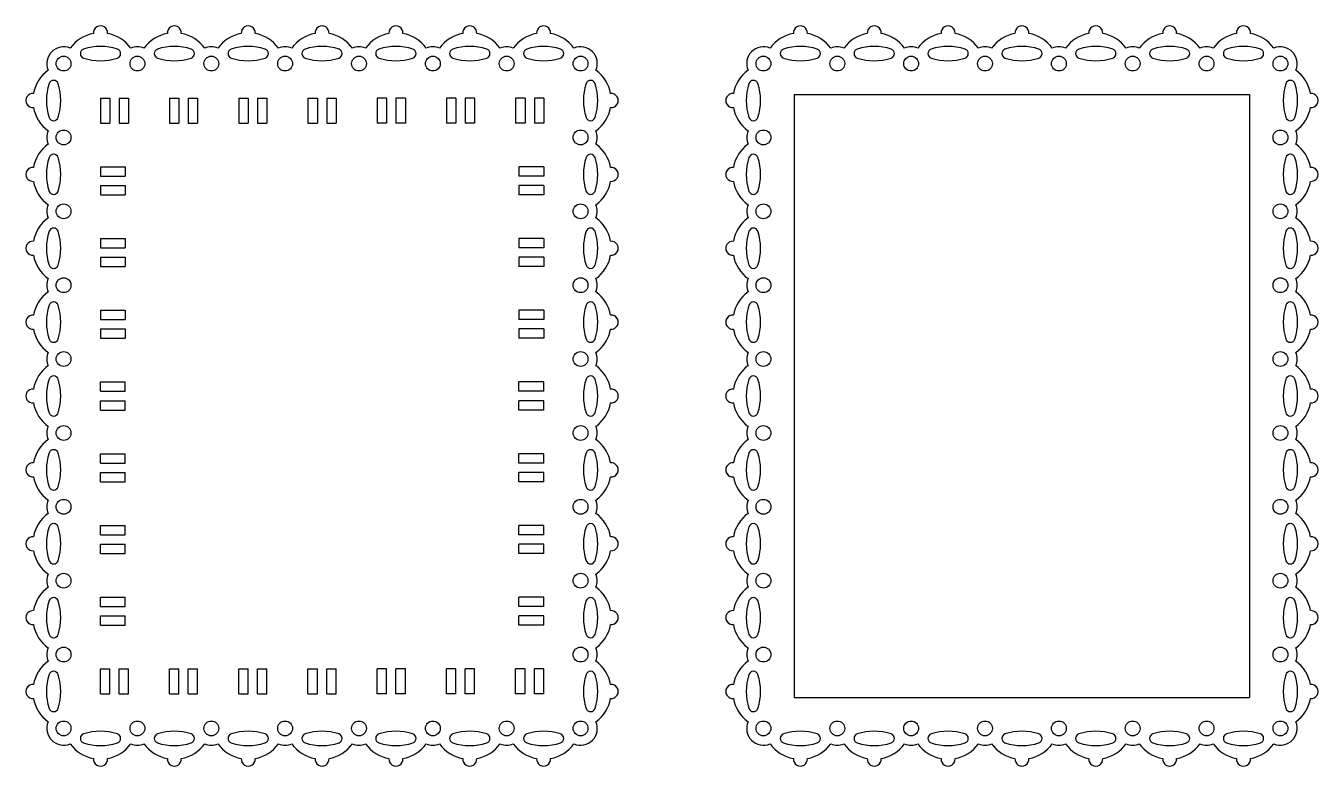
# Model space of a CAD drawing. Extents: x -1016 to -437, y -86 to 241.
# Drawn here: x -1015.9 to -739.9, y 80.5 to 238.6 of the extents above; entities that cross this region are included whole.
import ezdxf

# ---------------------------------------------------------------- set-up
doc = ezdxf.new("R2010")
doc.units = 0
doc.layers.get('0').update_dxf_attribs({"linetype": 'CONTINUOUS'})

msp = doc.modelspace()

# ---------------------------------------------------------------- linework, layer by layer
for p, q in [((-851.805342, 223.91661), (-754.541537, 223.91661)), ((-851.805342, 223.91661), (-851.805342, 95.101554)), ((-754.541537, 223.91661), (-754.541537, 95.101554)), ((-1000.024875, 223.085104), (-1000.024875, 217.785104)), ((-1000.024875, 223.085104), (-998.024875, 223.085104)), ((-998.024875, 223.085104), (-998.024875, 217.785104)), ((-996.024875, 223.085104), (-994.024875, 223.085104)), ((-996.024875, 223.085104), (-996.024875, 217.785104)), ((-994.024875, 223.085104), (-994.024875, 217.785104)), ((-985.24655, 223.085104), (-983.24655, 223.085104)), ((-985.24655, 223.085104), (-985.24655, 217.785104)), ((-983.24655, 223.085104), (-983.24655, 217.785104)), ((-981.24655, 223.085104), (-979.24655, 223.085104)), ((-981.24655, 223.085104), (-981.24655, 217.785104)), ((-979.24655, 223.085104), (-979.24655, 217.785104)), ((-970.462384, 223.085104), (-970.462384, 217.785104)), ((-970.462384, 223.085104), (-968.462384, 223.085104)), ((-968.462384, 223.085104), (-968.462384, 217.785104)), ((-966.462384, 223.085104), (-966.462384, 217.785104)), ((-966.462384, 223.085104), (-964.462384, 223.085104)), ((-964.462384, 223.085104), (-964.462384, 217.785104)), ((-955.678218, 223.085104), (-953.678218, 223.085104)), ((-955.678218, 223.085104), (-955.678218, 217.785104)), ((-953.678218, 223.085104), (-953.678218, 217.785104)), ((-951.678218, 223.085104), (-949.678218, 223.085104)), ((-951.678218, 223.085104), (-951.678218, 217.785104)), ((-949.678218, 223.085104), (-949.678218, 217.785104)), ((-938.882387, 223.085104), (-940.882387, 223.085104)), ((-940.882387, 223.085104), (-940.882387, 217.785104)), ((-938.882387, 223.085104), (-938.882387, 217.785104)), ((-934.882387, 223.085104), (-936.882387, 223.085104)), ((-936.882387, 223.085104), (-936.882387, 217.785104)), ((-934.882387, 223.085104), (-934.882387, 217.785104)), ((-926.098221, 223.085104), (-926.098221, 217.785104)), ((-924.098221, 223.085104), (-926.098221, 223.085104)), ((-924.098221, 223.085104), (-924.098221, 217.785104)), ((-922.098221, 223.085104), (-922.098221, 217.785104)), ((-920.098221, 223.085104), (-922.098221, 223.085104)), ((-920.098221, 223.085104), (-920.098221, 217.785104)), ((-909.319896, 223.085104), (-911.319896, 223.085104)), ((-911.319896, 223.085104), (-911.319896, 217.785104)), ((-909.319896, 223.085104), (-909.319896, 217.785104)), ((-905.319896, 223.085104), (-907.319896, 223.085104)), ((-907.319896, 223.085104), (-907.319896, 217.785104)), ((-905.319896, 223.085104), (-905.319896, 217.785104)), ((-1000.024875, 217.785104), (-998.024875, 217.785104)), ((-996.024875, 217.785104), (-994.024875, 217.785104)), ((-985.24655, 217.785104), (-983.24655, 217.785104)), ((-981.24655, 217.785104), (-979.24655, 217.785104)), ((-970.462384, 217.785104), (-968.462384, 217.785104)), ((-966.462384, 217.785104), (-964.462384, 217.785104)), ((-955.678218, 217.785104), (-953.678218, 217.785104)), ((-951.678218, 217.785104), (-949.678218, 217.785104)), ((-938.882387, 217.785104), (-940.882387, 217.785104)), ((-934.882387, 217.785104), (-936.882387, 217.785104)), ((-924.098221, 217.785104), (-926.098221, 217.785104)), ((-920.098221, 217.785104), (-922.098221, 217.785104)), ((-909.319896, 217.785104), (-911.319896, 217.785104)), ((-905.319896, 217.785104), (-907.319896, 217.785104)), ((-1000.024875, 208.457404), (-994.724875, 208.457404)), ((-1000.024875, 208.457404), (-1000.024875, 206.457404)), ((-994.724875, 208.457404), (-994.724875, 206.457404)), ((-905.319896, 208.457404), (-910.619896, 208.457404)), ((-910.619896, 208.457404), (-910.619896, 206.457404)), ((-905.319896, 208.457404), (-905.319896, 206.457404)), ((-1000.024875, 206.457404), (-994.724875, 206.457404)), ((-1000.024875, 204.457404), (-994.724875, 204.457404)), ((-1000.024875, 204.457404), (-1000.024875, 202.457404)), ((-994.724875, 204.457404), (-994.724875, 202.457404)), ((-905.319896, 206.457404), (-910.619896, 206.457404)), ((-905.319896, 204.457404), (-910.619896, 204.457404)), ((-910.619896, 204.457404), (-910.619896, 202.457404)), ((-905.319896, 204.457404), (-905.319896, 202.457404)), ((-1000.024875, 202.457404), (-994.724875, 202.457404)), ((-905.319896, 202.457404), (-910.619896, 202.457404)), ((-1000.024875, 193.149078), (-994.724875, 193.149078)), ((-1000.024875, 193.149078), (-1000.024875, 191.149078)), ((-1000.024875, 191.149078), (-994.724875, 191.149078)), ((-994.724875, 193.149078), (-994.724875, 191.149078)), ((-905.319896, 193.149078), (-910.619896, 193.149078)), ((-910.619896, 193.149078), (-910.619896, 191.149078)), ((-905.319896, 191.149078), (-910.619896, 191.149078)), ((-905.319896, 193.149078), (-905.319896, 191.149078)), ((-1000.024875, 189.149078), (-994.724875, 189.149078)), ((-1000.024875, 189.149078), (-1000.024875, 187.149078)), ((-994.724875, 189.149078), (-994.724875, 187.149078)), ((-905.319896, 189.149078), (-910.619896, 189.149078)), ((-910.619896, 189.149078), (-910.619896, 187.149078)), ((-905.319896, 189.149078), (-905.319896, 187.149078)), ((-1000.024875, 187.149078), (-994.724875, 187.149078)), ((-905.319896, 187.149078), (-910.619896, 187.149078)), ((-1000.024875, 177.840753), (-1000.024875, 175.840753)), ((-1000.024875, 177.840753), (-994.724875, 177.840753)), ((-994.724875, 177.840753), (-994.724875, 175.840753)), ((-905.319896, 177.840753), (-910.619896, 177.840753)), ((-910.619896, 177.840753), (-910.619896, 175.840753)), ((-905.319896, 177.840753), (-905.319896, 175.840753)), ((-1000.024875, 175.840753), (-994.724875, 175.840753)), ((-905.319896, 175.840753), (-910.619896, 175.840753)), ((-1000.024875, 173.840753), (-1000.024875, 171.840753)), ((-1000.024875, 173.840753), (-994.724875, 173.840753)), ((-1000.024875, 171.840753), (-994.724875, 171.840753)), ((-994.724875, 173.840753), (-994.724875, 171.840753)), ((-905.319896, 173.840753), (-910.619896, 173.840753)), ((-910.619896, 173.840753), (-910.619896, 171.840753)), ((-905.319896, 171.840753), (-910.619896, 171.840753)), ((-905.319896, 173.840753), (-905.319896, 171.840753)), ((-1000.024875, 162.509082), (-994.724875, 162.509082)), ((-1000.024875, 160.509082), (-1000.024875, 162.509082)), ((-1000.024875, 160.509082), (-994.724875, 160.509082)), ((-994.724875, 160.509082), (-994.724875, 162.509082)), ((-905.319896, 162.509082), (-910.619896, 162.509082)), ((-910.619896, 160.509082), (-910.619896, 162.509082)), ((-905.319896, 160.509082), (-910.619896, 160.509082)), ((-905.319896, 160.509082), (-905.319896, 162.509082)), ((-1000.024875, 158.509082), (-994.724875, 158.509082)), ((-1000.024875, 156.509082), (-1000.024875, 158.509082)), ((-994.724875, 156.509082), (-994.724875, 158.509082)), ((-905.319896, 158.509082), (-910.619896, 158.509082)), ((-910.619896, 156.509082), (-910.619896, 158.509082)), ((-905.319896, 156.509082), (-905.319896, 158.509082)), ((-1000.024875, 156.509082), (-994.724875, 156.509082)), ((-905.319896, 156.509082), (-910.619896, 156.509082)), ((-1000.024875, 145.183252), (-1000.024875, 147.183252)), ((-1000.024875, 147.183252), (-994.724875, 147.183252)), ((-994.724875, 145.183252), (-994.724875, 147.183252)), ((-910.619896, 145.183252), (-910.619896, 147.183252)), ((-905.319896, 147.183252), (-910.619896, 147.183252)), ((-905.319896, 145.183252), (-905.319896, 147.183252)), ((-1000.024875, 145.183252), (-994.724875, 145.183252)), ((-905.319896, 145.183252), (-910.619896, 145.183252)), ((-1000.024875, 143.183252), (-994.724875, 143.183252)), ((-1000.024875, 141.183252), (-1000.024875, 143.183252)), ((-1000.024875, 141.183252), (-994.724875, 141.183252)), ((-994.724875, 141.183252), (-994.724875, 143.183252)), ((-905.319896, 143.183252), (-910.619896, 143.183252)), ((-910.619896, 141.183252), (-910.619896, 143.183252)), ((-905.319896, 141.183252), (-910.619896, 141.183252)), ((-905.319896, 141.183252), (-905.319896, 143.183252)), ((-1000.024875, 131.869086), (-994.724875, 131.869086)), ((-1000.024875, 129.869086), (-1000.024875, 131.869086)), ((-1000.024875, 129.869086), (-994.724875, 129.869086)), ((-994.724875, 129.869086), (-994.724875, 131.869086)), ((-905.319896, 131.869086), (-910.619896, 131.869086)), ((-910.619896, 129.869086), (-910.619896, 131.869086)), ((-905.319896, 129.869086), (-910.619896, 129.869086)), ((-905.319896, 129.869086), (-905.319896, 131.869086)), ((-1000.024875, 127.869086), (-994.724875, 127.869086)), ((-1000.024875, 125.869086), (-1000.024875, 127.869086)), ((-994.724875, 125.869086), (-994.724875, 127.869086)), ((-905.319896, 127.869086), (-910.619896, 127.869086)), ((-910.619896, 125.869086), (-910.619896, 127.869086)), ((-905.319896, 125.869086), (-905.319896, 127.869086)), ((-1000.024875, 125.869086), (-994.724875, 125.869086)), ((-905.319896, 125.869086), (-910.619896, 125.869086)), ((-1000.024875, 116.56076), (-994.724875, 116.56076)), ((-1000.024875, 114.56076), (-1000.024875, 116.56076)), ((-994.724875, 114.56076), (-994.724875, 116.56076)), ((-905.319896, 116.56076), (-910.619896, 116.56076)), ((-910.619896, 114.56076), (-910.619896, 116.56076)), ((-905.319896, 114.56076), (-905.319896, 116.56076)), ((-1000.024875, 114.56076), (-994.724875, 114.56076)), ((-905.319896, 114.56076), (-910.619896, 114.56076)), ((-1000.024875, 112.56076), (-994.724875, 112.56076)), ((-1000.024875, 110.56076), (-1000.024875, 112.56076)), ((-1000.024875, 110.56076), (-994.724875, 110.56076)), ((-994.724875, 110.56076), (-994.724875, 112.56076)), ((-905.319896, 112.56076), (-910.619896, 112.56076)), ((-910.619896, 110.56076), (-910.619896, 112.56076)), ((-905.319896, 110.56076), (-910.619896, 110.56076)), ((-905.319896, 110.56076), (-905.319896, 112.56076)), ((-1000.024875, 101.233057), (-998.024875, 101.233057)), ((-1000.024875, 95.933057), (-1000.024875, 101.233057)), ((-998.024875, 95.933057), (-998.024875, 101.233057)), ((-996.024875, 101.233057), (-994.024875, 101.233057)), ((-996.024875, 95.933057), (-996.024875, 101.233057)), ((-994.024875, 95.933057), (-994.024875, 101.233057)), ((-985.24655, 95.933057), (-985.24655, 101.233057)), ((-985.24655, 101.233057), (-983.24655, 101.233057)), ((-983.24655, 95.933057), (-983.24655, 101.233057)), ((-981.24655, 95.933057), (-981.24655, 101.233057)), ((-981.24655, 101.233057), (-979.24655, 101.233057)), ((-979.24655, 95.933057), (-979.24655, 101.233057)), ((-970.462384, 101.233057), (-968.462384, 101.233057)), ((-970.462384, 95.933057), (-970.462384, 101.233057)), ((-968.462384, 95.933057), (-968.462384, 101.233057)), ((-966.462384, 101.233057), (-964.462384, 101.233057)), ((-966.462384, 95.933057), (-966.462384, 101.233057)), ((-964.462384, 95.933057), (-964.462384, 101.233057)), ((-955.678218, 95.933057), (-955.678218, 101.233057)), ((-955.678218, 101.233057), (-953.678218, 101.233057)), ((-953.678218, 95.933057), (-953.678218, 101.233057)), ((-951.678218, 95.933057), (-951.678218, 101.233057)), ((-951.678218, 101.233057), (-949.678218, 101.233057)), ((-949.678218, 95.933057), (-949.678218, 101.233057)), ((-940.882387, 95.933057), (-940.882387, 101.233057)), ((-938.882387, 101.233057), (-940.882387, 101.233057)), ((-938.882387, 95.933057), (-938.882387, 101.233057)), ((-936.882387, 95.933057), (-936.882387, 101.233057)), ((-934.882387, 101.233057), (-936.882387, 101.233057)), ((-934.882387, 95.933057), (-934.882387, 101.233057)), ((-924.098221, 101.233057), (-926.098221, 101.233057)), ((-926.098221, 95.933057), (-926.098221, 101.233057)), ((-924.098221, 95.933057), (-924.098221, 101.233057)), ((-920.098221, 101.233057), (-922.098221, 101.233057)), ((-922.098221, 95.933057), (-922.098221, 101.233057)), ((-920.098221, 95.933057), (-920.098221, 101.233057)), ((-911.319896, 95.933057), (-911.319896, 101.233057)), ((-909.319896, 101.233057), (-911.319896, 101.233057)), ((-909.319896, 95.933057), (-909.319896, 101.233057)), ((-907.319896, 95.933057), (-907.319896, 101.233057)), ((-905.319896, 101.233057), (-907.319896, 101.233057)), ((-905.319896, 95.933057), (-905.319896, 101.233057)), ((-1000.024875, 95.933057), (-998.024875, 95.933057)), ((-996.024875, 95.933057), (-994.024875, 95.933057)), ((-985.24655, 95.933057), (-983.24655, 95.933057)), ((-981.24655, 95.933057), (-979.24655, 95.933057)), ((-970.462384, 95.933057), (-968.462384, 95.933057)), ((-966.462384, 95.933057), (-964.462384, 95.933057)), ((-955.678218, 95.933057), (-953.678218, 95.933057)), ((-951.678218, 95.933057), (-949.678218, 95.933057)), ((-938.882387, 95.933057), (-940.882387, 95.933057)), ((-934.882387, 95.933057), (-936.882387, 95.933057)), ((-924.098221, 95.933057), (-926.098221, 95.933057)), ((-920.098221, 95.933057), (-922.098221, 95.933057)), ((-909.319896, 95.933057), (-911.319896, 95.933057)), ((-905.319896, 95.933057), (-907.319896, 95.933057)), ((-851.805342, 95.101554), (-754.541537, 95.101554))]:
    msp.add_line(p, q)
for centre in [(-1007.887074, 230.499396), (-992.111448, 230.499396), (-976.335823, 230.499396), (-960.560198, 230.499396), (-944.784573, 230.499396), (-929.008948, 230.499396), (-913.233322, 230.499396), (-897.457697, 230.499396), (-858.388128, 230.499396), (-842.612503, 230.499396), (-826.836877, 230.499396), (-811.061252, 230.499396), (-795.285627, 230.499396), (-779.510002, 230.499396), (-763.734376, 230.499396), (-747.958751, 230.499396), (-1007.887074, 214.72377), (-897.457697, 214.72377), (-858.388128, 214.72377), (-747.958751, 214.72377), (-1007.887074, 198.948145), (-897.457697, 198.948145), (-858.388128, 198.948145), (-747.958751, 198.948145), (-1007.887074, 183.17252), (-897.457697, 183.17252), (-858.388128, 183.17252), (-747.958751, 183.17252), (-1007.887074, 167.396895), (-897.457697, 167.396895), (-858.388128, 167.396895), (-747.958751, 167.396895), (-1007.887074, 151.621269), (-897.457697, 151.621269), (-858.388128, 151.621269), (-747.958751, 151.621269), (-1007.887074, 135.845644), (-897.457697, 135.845644), (-858.388128, 135.845644), (-747.958751, 135.845644), (-1007.887074, 120.070019), (-897.457697, 120.070019), (-858.388128, 120.070019), (-747.958751, 120.070019), (-1007.887074, 104.294394), (-897.457697, 104.294394), (-858.388128, 104.294394), (-747.958751, 104.294394), (-1007.887074, 88.518769), (-992.111448, 88.518769), (-976.335823, 88.518769), (-960.560198, 88.518769), (-944.784573, 88.518769), (-929.008948, 88.518769), (-913.233322, 88.518769), (-897.457697, 88.518769), (-858.388128, 88.518769), (-842.612503, 88.518769), (-826.836877, 88.518769), (-811.061252, 88.518769), (-795.285627, 88.518769), (-779.510002, 88.518769), (-763.734376, 88.518769), (-747.958751, 88.518769)]:
    msp.add_circle(centre, 1.582786)
for centre, radius, start, end in [((-999.999261, 237.064106), 1.493279, 354.694801, 185.305199), ((-984.223636, 237.064106), 1.493279, 354.694801, 185.305199), ((-968.448011, 237.064106), 1.493279, 354.694801, 185.305199), ((-952.672385, 237.064106), 1.493279, 354.694801, 185.305199), ((-936.89676, 237.064106), 1.493279, 354.694801, 185.305199), ((-921.121135, 237.064106), 1.493279, 354.694801, 185.305199), ((-905.34551, 237.064106), 1.493279, 354.694801, 185.305199), ((-850.500315, 237.064106), 1.493279, 354.694801, 185.305199), ((-834.72469, 237.064106), 1.493279, 354.694801, 185.305199), ((-818.949065, 237.064106), 1.493279, 354.694801, 185.305199), ((-803.17344, 237.064106), 1.493279, 354.694801, 185.305199), ((-787.397814, 237.064106), 1.493279, 354.694801, 185.305199), ((-771.622189, 237.064106), 1.493279, 354.694801, 185.305199), ((-755.846564, 237.064106), 1.493279, 354.694801, 185.305199), ((-999.999261, 228.98892), 8.075186, 100.610398, 143.455798), ((-999.999261, 228.98892), 8.075186, 36.544202, 79.389602), ((-984.223636, 228.98892), 8.075186, 100.610398, 143.455798), ((-984.223636, 228.98892), 8.075186, 36.544202, 79.389602), ((-968.448011, 228.98892), 8.075186, 100.610398, 143.455798), ((-968.448011, 228.98892), 8.075186, 36.544202, 79.389602), ((-952.672385, 228.98892), 8.075186, 100.610398, 143.455798), ((-952.672385, 228.98892), 8.075186, 36.544202, 79.389602), ((-936.89676, 228.98892), 8.075186, 100.610398, 143.455798), ((-936.89676, 228.98892), 8.075186, 36.544202, 79.389602), ((-921.121135, 228.98892), 8.075186, 100.610398, 143.455798), ((-921.121135, 228.98892), 8.075186, 36.544202, 79.389602), ((-905.34551, 228.98892), 8.075186, 100.610398, 143.455798), ((-905.34551, 228.98892), 8.075186, 36.544202, 79.389602), ((-850.500315, 228.98892), 8.075186, 100.610398, 143.455798), ((-850.500315, 228.98892), 8.075186, 36.544202, 79.389602), ((-834.72469, 228.98892), 8.075186, 100.610398, 143.455798), ((-834.72469, 228.98892), 8.075186, 36.544202, 79.389602), ((-818.949065, 228.98892), 8.075186, 100.610398, 143.455798), ((-818.949065, 228.98892), 8.075186, 36.544202, 79.389602), ((-803.17344, 228.98892), 8.075186, 100.610398, 143.455798), ((-803.17344, 228.98892), 8.075186, 36.544202, 79.389602), ((-787.397814, 228.98892), 8.075186, 100.610398, 143.455798), ((-787.397814, 228.98892), 8.075186, 36.544202, 79.389602), ((-771.622189, 228.98892), 8.075186, 100.610398, 143.455798), ((-771.622189, 228.98892), 8.075186, 36.544202, 79.389602), ((-755.846564, 228.98892), 8.075186, 100.610398, 143.455798), ((-755.846564, 228.98892), 8.075186, 36.544202, 79.389602), ((-1007.887074, 230.499396), 3.582786, 66.994427, 203.005573), ((-1003.299261, 232.63716), 1.005027, 108.543633, 251.456367), ((-999.999261, 222.721379), 11.455513, 71.580477, 108.419523), ((-996.699261, 232.63716), 1.005027, 288.543633, 71.456367), ((-992.111448, 230.499396), 3.582786, 66.994427, 113.005573), ((-987.523636, 232.63716), 1.005027, 108.543633, 251.456367), ((-984.223636, 222.721379), 11.455513, 71.580477, 108.419523), ((-980.923636, 232.63716), 1.005027, 288.543633, 71.456367), ((-976.335823, 230.499396), 3.582786, 66.994427, 113.005573), ((-971.748011, 232.63716), 1.005027, 108.543633, 251.456367), ((-968.448011, 222.721379), 11.455513, 71.580477, 108.419523), ((-965.148011, 232.63716), 1.005027, 288.543633, 71.456367), ((-960.560198, 230.499396), 3.582786, 66.994427, 113.005573), ((-955.972385, 232.63716), 1.005027, 108.543633, 251.456367), ((-952.672385, 222.721379), 11.455513, 71.580477, 108.419523), ((-949.372385, 232.63716), 1.005027, 288.543633, 71.456367), ((-944.784573, 230.499396), 3.582786, 66.994427, 113.005573), ((-940.19676, 232.63716), 1.005027, 108.543633, 251.456367), ((-936.89676, 222.721379), 11.455513, 71.580477, 108.419523), ((-933.59676, 232.63716), 1.005027, 288.543633, 71.456367), ((-929.008948, 230.499396), 3.582786, 66.994427, 113.005573), ((-924.421135, 232.63716), 1.005027, 108.543633, 251.456367), ((-921.121135, 222.721379), 11.455513, 71.580477, 108.419523), ((-917.821135, 232.63716), 1.005027, 288.543633, 71.456367), ((-913.233322, 230.499396), 3.582786, 66.994427, 113.005573), ((-908.64551, 232.63716), 1.005027, 108.543633, 251.456367), ((-905.34551, 222.721379), 11.455513, 71.580477, 108.419523), ((-902.04551, 232.63716), 1.005027, 288.543633, 71.456367), ((-897.457697, 230.499396), 3.582786, 336.994427, 113.005573), ((-858.388128, 230.499396), 3.582786, 66.994427, 203.005573), ((-853.800315, 232.63716), 1.005027, 108.543633, 251.456367), ((-850.500315, 222.721379), 11.455513, 71.580477, 108.419523), ((-847.200315, 232.63716), 1.005027, 288.543633, 71.456367), ((-842.612503, 230.499396), 3.582786, 66.994427, 113.005573), ((-838.02469, 232.63716), 1.005027, 108.543633, 251.456367), ((-834.72469, 222.721379), 11.455513, 71.580477, 108.419523), ((-831.42469, 232.63716), 1.005027, 288.543633, 71.456367), ((-826.836877, 230.499396), 3.582786, 66.994427, 113.005573), ((-822.249065, 232.63716), 1.005027, 108.543633, 251.456367), ((-818.949065, 222.721379), 11.455513, 71.580477, 108.419523), ((-815.649065, 232.63716), 1.005027, 288.543633, 71.456367), ((-811.061252, 230.499396), 3.582786, 66.994427, 113.005573), ((-806.47344, 232.63716), 1.005027, 108.543633, 251.456367), ((-803.17344, 222.721379), 11.455513, 71.580477, 108.419523), ((-799.87344, 232.63716), 1.005027, 288.543633, 71.456367), ((-795.285627, 230.499396), 3.582786, 66.994427, 113.005573), ((-790.697814, 232.63716), 1.005027, 108.543633, 251.456367), ((-787.397814, 222.721379), 11.455513, 71.580477, 108.419523), ((-784.097814, 232.63716), 1.005027, 288.543633, 71.456367), ((-779.510002, 230.499396), 3.582786, 66.994427, 113.005573), ((-774.922189, 232.63716), 1.005027, 108.543633, 251.456367), ((-771.622189, 222.721379), 11.455513, 71.580477, 108.419523), ((-768.322189, 232.63716), 1.005027, 288.543633, 71.456367), ((-763.734376, 230.499396), 3.582786, 66.994427, 113.005573), ((-759.146564, 232.63716), 1.005027, 108.543633, 251.456367), ((-755.846564, 222.721379), 11.455513, 71.580477, 108.419523), ((-752.546564, 232.63716), 1.005027, 288.543633, 71.456367), ((-747.958751, 230.499396), 3.582786, 336.994427, 113.005573), ((-999.999261, 242.552942), 11.455513, 251.580477, 288.419523), ((-984.223636, 242.552942), 11.455513, 251.580477, 288.419523), ((-968.448011, 242.552942), 11.455513, 251.580477, 288.419523), ((-952.672385, 242.552942), 11.455513, 251.580477, 288.419523), ((-936.89676, 242.552942), 11.455513, 251.580477, 288.419523), ((-921.121135, 242.552942), 11.455513, 251.580477, 288.419523), ((-905.34551, 242.552942), 11.455513, 251.580477, 288.419523), ((-850.500315, 242.552942), 11.455513, 251.580477, 288.419523), ((-834.72469, 242.552942), 11.455513, 251.580477, 288.419523), ((-818.949065, 242.552942), 11.455513, 251.580477, 288.419523), ((-803.17344, 242.552942), 11.455513, 251.580477, 288.419523), ((-787.397814, 242.552942), 11.455513, 251.580477, 288.419523), ((-771.622189, 242.552942), 11.455513, 251.580477, 288.419523), ((-755.846564, 242.552942), 11.455513, 251.580477, 288.419523), ((-1006.376598, 222.611583), 8.075186, 126.544202, 169.389602), ((-1010.024839, 225.911583), 1.005027, 18.543633, 161.456367), ((-895.319932, 225.911583), 1.005027, 18.543633, 161.456367), ((-898.968172, 222.611583), 8.075186, 10.610398, 53.455798), ((-856.877653, 222.611583), 8.075186, 126.544202, 169.389602), ((-860.525893, 225.911583), 1.005027, 18.543633, 161.456367), ((-745.820986, 225.911583), 1.005027, 18.543633, 161.456367), ((-749.469227, 222.611583), 8.075186, 10.610398, 53.455798), ((-1014.451784, 222.611583), 1.493279, 84.694801, 275.305199), ((-1000.109057, 222.611583), 11.455513, 161.580477, 198.419523), ((-1019.94062, 222.611583), 11.455513, 341.580477, 18.419523), ((-885.404151, 222.611583), 11.455513, 161.580477, 198.419523), ((-905.235714, 222.611583), 11.455513, 341.580477, 18.419523), ((-890.892987, 222.611583), 1.493279, 264.694801, 95.305199), ((-864.952838, 222.611583), 1.493279, 84.694801, 275.305199), ((-850.610111, 222.611583), 11.455513, 161.580477, 198.419523), ((-870.441674, 222.611583), 11.455513, 341.580477, 18.419523), ((-735.905205, 222.611583), 11.455513, 161.580477, 198.419523), ((-755.736768, 222.611583), 11.455513, 341.580477, 18.419523), ((-741.394041, 222.611583), 1.493279, 264.694801, 95.305199), ((-1006.376598, 222.611583), 8.075186, 190.610398, 233.455798), ((-898.968172, 222.611583), 8.075186, 306.544202, 349.389602), ((-856.877653, 222.611583), 8.075186, 190.610398, 233.455798), ((-749.469227, 222.611583), 8.075186, 306.544202, 349.389602), ((-1010.024839, 219.311583), 1.005027, 198.543633, 341.456367), ((-895.319932, 219.311583), 1.005027, 198.543633, 341.456367), ((-860.525893, 219.311583), 1.005027, 198.543633, 341.456367), ((-745.820986, 219.311583), 1.005027, 198.543633, 341.456367), ((-1007.887074, 214.72377), 3.582786, 156.994427, 203.005573), ((-897.457697, 214.72377), 3.582786, 336.994427, 23.005573), ((-858.388128, 214.72377), 3.582786, 156.994427, 203.005573), ((-747.958751, 214.72377), 3.582786, 336.994427, 23.005573), ((-1006.376598, 206.835958), 8.075186, 126.544202, 169.389602), ((-898.968172, 206.835958), 8.075186, 10.610398, 53.455798), ((-856.877653, 206.835958), 8.075186, 126.544202, 169.389602), ((-749.469227, 206.835958), 8.075186, 10.610398, 53.455798), ((-1000.109057, 206.835958), 11.455513, 161.580477, 198.419523), ((-1010.024839, 210.135958), 1.005027, 18.543633, 161.456367), ((-1019.94062, 206.835958), 11.455513, 341.580477, 18.419523), ((-885.404151, 206.835958), 11.455513, 161.580477, 198.419523), ((-895.319932, 210.135958), 1.005027, 18.543633, 161.456367), ((-905.235714, 206.835958), 11.455513, 341.580477, 18.419523), ((-850.610111, 206.835958), 11.455513, 161.580477, 198.419523), ((-860.525893, 210.135958), 1.005027, 18.543633, 161.456367), ((-870.441674, 206.835958), 11.455513, 341.580477, 18.419523), ((-735.905205, 206.835958), 11.455513, 161.580477, 198.419523), ((-745.820986, 210.135958), 1.005027, 18.543633, 161.456367), ((-755.736768, 206.835958), 11.455513, 341.580477, 18.419523), ((-1014.451784, 206.835958), 1.493279, 84.694801, 275.305199), ((-890.892987, 206.835958), 1.493279, 264.694801, 95.305199), ((-864.952838, 206.835958), 1.493279, 84.694801, 275.305199), ((-741.394041, 206.835958), 1.493279, 264.694801, 95.305199), ((-1006.376598, 206.835958), 8.075186, 190.610398, 233.455798), ((-898.968172, 206.835958), 8.075186, 306.544202, 349.389602), ((-856.877653, 206.835958), 8.075186, 190.610398, 233.455798), ((-749.469227, 206.835958), 8.075186, 306.544202, 349.389602), ((-1010.024839, 203.535958), 1.005027, 198.543633, 341.456367), ((-895.319932, 203.535958), 1.005027, 198.543633, 341.456367), ((-860.525893, 203.535958), 1.005027, 198.543633, 341.456367), ((-745.820986, 203.535958), 1.005027, 198.543633, 341.456367), ((-1007.887074, 198.948145), 3.582786, 156.994427, 203.005573), ((-897.457697, 198.948145), 3.582786, 336.994427, 23.005573), ((-858.388128, 198.948145), 3.582786, 156.994427, 203.005573), ((-747.958751, 198.948145), 3.582786, 336.994427, 23.005573), ((-1006.376598, 191.060333), 8.075186, 126.544202, 169.389602), ((-898.968172, 191.060333), 8.075186, 10.610398, 53.455798), ((-856.877653, 191.060333), 8.075186, 126.544202, 169.389602), ((-749.469227, 191.060333), 8.075186, 10.610398, 53.455798), ((-1000.109057, 191.060333), 11.455513, 161.580477, 198.419523), ((-1010.024839, 194.360333), 1.005027, 18.543633, 161.456367), ((-1019.94062, 191.060333), 11.455513, 341.580477, 18.419523), ((-885.404151, 191.060333), 11.455513, 161.580477, 198.419523), ((-895.319932, 194.360333), 1.005027, 18.543633, 161.456367), ((-905.235714, 191.060333), 11.455513, 341.580477, 18.419523), ((-850.610111, 191.060333), 11.455513, 161.580477, 198.419523), ((-860.525893, 194.360333), 1.005027, 18.543633, 161.456367), ((-870.441674, 191.060333), 11.455513, 341.580477, 18.419523), ((-735.905205, 191.060333), 11.455513, 161.580477, 198.419523), ((-745.820986, 194.360333), 1.005027, 18.543633, 161.456367), ((-755.736768, 191.060333), 11.455513, 341.580477, 18.419523), ((-1014.451784, 191.060333), 1.493279, 84.694801, 275.305199), ((-890.892987, 191.060333), 1.493279, 264.694801, 95.305199), ((-864.952838, 191.060333), 1.493279, 84.694801, 275.305199), ((-741.394041, 191.060333), 1.493279, 264.694801, 95.305199), ((-1006.376598, 191.060333), 8.075186, 190.610398, 233.455798), ((-898.968172, 191.060333), 8.075186, 306.544202, 349.389602), ((-856.877653, 191.060333), 8.075186, 190.610398, 233.455798), ((-749.469227, 191.060333), 8.075186, 306.544202, 349.389602), ((-1010.024839, 187.760333), 1.005027, 198.543633, 341.456367), ((-895.319932, 187.760333), 1.005027, 198.543633, 341.456367), ((-860.525893, 187.760333), 1.005027, 198.543633, 341.456367), ((-745.820986, 187.760333), 1.005027, 198.543633, 341.456367), ((-1007.887074, 183.17252), 3.582786, 156.994427, 203.005573), ((-897.457697, 183.17252), 3.582786, 336.994427, 23.005573), ((-858.388128, 183.17252), 3.582786, 156.994427, 203.005573), ((-747.958751, 183.17252), 3.582786, 336.994427, 23.005573), ((-1006.376598, 175.284707), 8.075186, 126.544202, 169.389602), ((-1010.024839, 178.584707), 1.005027, 18.543633, 161.456367), ((-895.319932, 178.584707), 1.005027, 18.543633, 161.456367), ((-898.968172, 175.284707), 8.075186, 10.610398, 53.455798), ((-856.877653, 175.284707), 8.075186, 126.544202, 169.389602), ((-860.525893, 178.584707), 1.005027, 18.543633, 161.456367), ((-745.820986, 178.584707), 1.005027, 18.543633, 161.456367), ((-749.469227, 175.284707), 8.075186, 10.610398, 53.455798), ((-1014.451784, 175.284707), 1.493279, 84.694801, 275.305199), ((-1000.109057, 175.284707), 11.455513, 161.580477, 198.419523), ((-1019.94062, 175.284707), 11.455513, 341.580477, 18.419523), ((-885.404151, 175.284707), 11.455513, 161.580477, 198.419523), ((-905.235714, 175.284707), 11.455513, 341.580477, 18.419523), ((-890.892987, 175.284707), 1.493279, 264.694801, 95.305199), ((-864.952838, 175.284707), 1.493279, 84.694801, 275.305199), ((-850.610111, 175.284707), 11.455513, 161.580477, 198.419523), ((-870.441674, 175.284707), 11.455513, 341.580477, 18.419523), ((-735.905205, 175.284707), 11.455513, 161.580477, 198.419523), ((-755.736768, 175.284707), 11.455513, 341.580477, 18.419523), ((-741.394041, 175.284707), 1.493279, 264.694801, 95.305199), ((-1006.376598, 175.284707), 8.075186, 190.610398, 233.455798), ((-1010.024839, 171.984707), 1.005027, 198.543633, 341.456367), ((-895.319932, 171.984707), 1.005027, 198.543633, 341.456367), ((-898.968172, 175.284707), 8.075186, 306.544202, 349.389602), ((-856.877653, 175.284707), 8.075186, 190.610398, 233.455798), ((-860.525893, 171.984707), 1.005027, 198.543633, 341.456367), ((-745.820986, 171.984707), 1.005027, 198.543633, 341.456367), ((-749.469227, 175.284707), 8.075186, 306.544202, 349.389602), ((-1007.887074, 167.396895), 3.582786, 156.994427, 203.005573), ((-897.457697, 167.396895), 3.582786, 336.994427, 23.005573), ((-858.388128, 167.396895), 3.582786, 156.994427, 203.005573), ((-747.958751, 167.396895), 3.582786, 336.994427, 23.005573), ((-1006.376598, 159.509082), 8.075186, 126.544202, 169.389602), ((-898.968172, 159.509082), 8.075186, 10.610398, 53.455798), ((-856.877653, 159.509082), 8.075186, 126.544202, 169.389602), ((-749.469227, 159.509082), 8.075186, 10.610398, 53.455798), ((-1000.109057, 159.509082), 11.455513, 161.580477, 198.419523), ((-1010.024839, 162.809082), 1.005027, 18.543633, 161.456367), ((-1019.94062, 159.509082), 11.455513, 341.580477, 18.419523), ((-885.404151, 159.509082), 11.455513, 161.580477, 198.419523), ((-895.319932, 162.809082), 1.005027, 18.543633, 161.456367), ((-905.235714, 159.509082), 11.455513, 341.580477, 18.419523), ((-850.610111, 159.509082), 11.455513, 161.580477, 198.419523), ((-860.525893, 162.809082), 1.005027, 18.543633, 161.456367), ((-870.441674, 159.509082), 11.455513, 341.580477, 18.419523), ((-735.905205, 159.509082), 11.455513, 161.580477, 198.419523), ((-745.820986, 162.809082), 1.005027, 18.543633, 161.456367), ((-755.736768, 159.509082), 11.455513, 341.580477, 18.419523), ((-1014.451784, 159.509082), 1.493279, 84.694801, 275.305199), ((-890.892987, 159.509082), 1.493279, 264.694801, 95.305199), ((-864.952838, 159.509082), 1.493279, 84.694801, 275.305199), ((-741.394041, 159.509082), 1.493279, 264.694801, 95.305199), ((-1006.376598, 159.509082), 8.075186, 190.610398, 233.455798), ((-898.968172, 159.509082), 8.075186, 306.544202, 349.389602), ((-856.877653, 159.509082), 8.075186, 190.610398, 233.455798), ((-749.469227, 159.509082), 8.075186, 306.544202, 349.389602), ((-1010.024839, 156.209082), 1.005027, 198.543633, 341.456367), ((-895.319932, 156.209082), 1.005027, 198.543633, 341.456367), ((-860.525893, 156.209082), 1.005027, 198.543633, 341.456367), ((-745.820986, 156.209082), 1.005027, 198.543633, 341.456367), ((-1007.887074, 151.621269), 3.582786, 156.994427, 203.005573), ((-897.457697, 151.621269), 3.582786, 336.994427, 23.005573), ((-858.388128, 151.621269), 3.582786, 156.994427, 203.005573), ((-747.958751, 151.621269), 3.582786, 336.994427, 23.005573), ((-1006.376598, 143.733457), 8.075186, 126.544202, 169.389602), ((-898.968172, 143.733457), 8.075186, 10.610398, 53.455798), ((-856.877653, 143.733457), 8.075186, 126.544202, 169.389602), ((-749.469227, 143.733457), 8.075186, 10.610398, 53.455798), ((-1000.109057, 143.733457), 11.455513, 161.580477, 198.419523), ((-1010.024839, 147.033457), 1.005027, 18.543633, 161.456367), ((-1019.94062, 143.733457), 11.455513, 341.580477, 18.419523), ((-885.404151, 143.733457), 11.455513, 161.580477, 198.419523), ((-895.319932, 147.033457), 1.005027, 18.543633, 161.456367), ((-905.235714, 143.733457), 11.455513, 341.580477, 18.419523), ((-850.610111, 143.733457), 11.455513, 161.580477, 198.419523), ((-860.525893, 147.033457), 1.005027, 18.543633, 161.456367), ((-870.441674, 143.733457), 11.455513, 341.580477, 18.419523), ((-735.905205, 143.733457), 11.455513, 161.580477, 198.419523), ((-745.820986, 147.033457), 1.005027, 18.543633, 161.456367), ((-755.736768, 143.733457), 11.455513, 341.580477, 18.419523), ((-1014.451784, 143.733457), 1.493279, 84.694801, 275.305199), ((-890.892987, 143.733457), 1.493279, 264.694801, 95.305199), ((-864.952838, 143.733457), 1.493279, 84.694801, 275.305199), ((-741.394041, 143.733457), 1.493279, 264.694801, 95.305199), ((-1006.376598, 143.733457), 8.075186, 190.610398, 233.455798), ((-898.968172, 143.733457), 8.075186, 306.544202, 349.389602), ((-856.877653, 143.733457), 8.075186, 190.610398, 233.455798), ((-749.469227, 143.733457), 8.075186, 306.544202, 349.389602), ((-1010.024839, 140.433457), 1.005027, 198.543633, 341.456367), ((-895.319932, 140.433457), 1.005027, 198.543633, 341.456367), ((-860.525893, 140.433457), 1.005027, 198.543633, 341.456367), ((-745.820986, 140.433457), 1.005027, 198.543633, 341.456367), ((-1007.887074, 135.845644), 3.582786, 156.994427, 203.005573), ((-897.457697, 135.845644), 3.582786, 336.994427, 23.005573), ((-858.388128, 135.845644), 3.582786, 156.994427, 203.005573), ((-747.958751, 135.845644), 3.582786, 336.994427, 23.005573), ((-1006.376598, 127.957832), 8.075186, 126.544202, 169.389602), ((-898.968172, 127.957832), 8.075186, 10.610398, 53.455798), ((-856.877653, 127.957832), 8.075186, 126.544202, 169.389602), ((-749.469227, 127.957832), 8.075186, 10.610398, 53.455798), ((-1000.109057, 127.957832), 11.455513, 161.580477, 198.419523), ((-1010.024839, 131.257832), 1.005027, 18.543633, 161.456367), ((-1019.94062, 127.957832), 11.455513, 341.580477, 18.419523), ((-885.404151, 127.957832), 11.455513, 161.580477, 198.419523), ((-895.319932, 131.257832), 1.005027, 18.543633, 161.456367), ((-905.235714, 127.957832), 11.455513, 341.580477, 18.419523), ((-850.610111, 127.957832), 11.455513, 161.580477, 198.419523), ((-860.525893, 131.257832), 1.005027, 18.543633, 161.456367), ((-870.441674, 127.957832), 11.455513, 341.580477, 18.419523), ((-735.905205, 127.957832), 11.455513, 161.580477, 198.419523), ((-745.820986, 131.257832), 1.005027, 18.543633, 161.456367), ((-755.736768, 127.957832), 11.455513, 341.580477, 18.419523), ((-1014.451784, 127.957832), 1.493279, 84.694801, 275.305199), ((-890.892987, 127.957832), 1.493279, 264.694801, 95.305199), ((-864.952838, 127.957832), 1.493279, 84.694801, 275.305199), ((-741.394041, 127.957832), 1.493279, 264.694801, 95.305199), ((-1006.376598, 127.957832), 8.075186, 190.610398, 233.455798), ((-1010.024839, 124.657832), 1.005027, 198.543633, 341.456367), ((-895.319932, 124.657832), 1.005027, 198.543633, 341.456367), ((-898.968172, 127.957832), 8.075186, 306.544202, 349.389602), ((-856.877653, 127.957832), 8.075186, 190.610398, 233.455798), ((-860.525893, 124.657832), 1.005027, 198.543633, 341.456367), ((-745.820986, 124.657832), 1.005027, 198.543633, 341.456367), ((-749.469227, 127.957832), 8.075186, 306.544202, 349.389602), ((-1007.887074, 120.070019), 3.582786, 156.994427, 203.005573), ((-897.457697, 120.070019), 3.582786, 336.994427, 23.005573), ((-858.388128, 120.070019), 3.582786, 156.994427, 203.005573), ((-747.958751, 120.070019), 3.582786, 336.994427, 23.005573), ((-1006.376598, 112.182206), 8.075186, 126.544202, 169.389602), ((-1010.024839, 115.482206), 1.005027, 18.543633, 161.456367), ((-895.319932, 115.482206), 1.005027, 18.543633, 161.456367), ((-898.968172, 112.182206), 8.075186, 10.610398, 53.455798), ((-856.877653, 112.182206), 8.075186, 126.544202, 169.389602), ((-860.525893, 115.482206), 1.005027, 18.543633, 161.456367), ((-745.820986, 115.482206), 1.005027, 18.543633, 161.456367), ((-749.469227, 112.182206), 8.075186, 10.610398, 53.455798), ((-1014.451784, 112.182206), 1.493279, 84.694801, 275.305199), ((-1000.109057, 112.182206), 11.455513, 161.580477, 198.419523), ((-1019.94062, 112.182206), 11.455513, 341.580477, 18.419523), ((-885.404151, 112.182206), 11.455513, 161.580477, 198.419523), ((-905.235714, 112.182206), 11.455513, 341.580477, 18.419523), ((-890.892987, 112.182206), 1.493279, 264.694801, 95.305199), ((-864.952838, 112.182206), 1.493279, 84.694801, 275.305199), ((-850.610111, 112.182206), 11.455513, 161.580477, 198.419523), ((-870.441674, 112.182206), 11.455513, 341.580477, 18.419523), ((-735.905205, 112.182206), 11.455513, 161.580477, 198.419523), ((-755.736768, 112.182206), 11.455513, 341.580477, 18.419523), ((-741.394041, 112.182206), 1.493279, 264.694801, 95.305199), ((-1006.376598, 112.182206), 8.075186, 190.610398, 233.455798), ((-898.968172, 112.182206), 8.075186, 306.544202, 349.389602), ((-856.877653, 112.182206), 8.075186, 190.610398, 233.455798), ((-749.469227, 112.182206), 8.075186, 306.544202, 349.389602), ((-1010.024839, 108.882206), 1.005027, 198.543633, 341.456367), ((-895.319932, 108.882206), 1.005027, 198.543633, 341.456367), ((-860.525893, 108.882206), 1.005027, 198.543633, 341.456367), ((-745.820986, 108.882206), 1.005027, 198.543633, 341.456367), ((-1007.887074, 104.294394), 3.582786, 156.994427, 203.005573), ((-897.457697, 104.294394), 3.582786, 336.994427, 23.005573), ((-858.388128, 104.294394), 3.582786, 156.994427, 203.005573), ((-747.958751, 104.294394), 3.582786, 336.994427, 23.005573), ((-1006.376598, 96.406581), 8.075186, 126.544202, 169.389602), ((-898.968172, 96.406581), 8.075186, 10.610398, 53.455798), ((-856.877653, 96.406581), 8.075186, 126.544202, 169.389602), ((-749.469227, 96.406581), 8.075186, 10.610398, 53.455798), ((-1000.109057, 96.406581), 11.455513, 161.580477, 198.419523), ((-1010.024839, 99.706581), 1.005027, 18.543633, 161.456367), ((-1019.94062, 96.406581), 11.455513, 341.580477, 18.419523), ((-885.404151, 96.406581), 11.455513, 161.580477, 198.419523), ((-895.319932, 99.706581), 1.005027, 18.543633, 161.456367), ((-905.235714, 96.406581), 11.455513, 341.580477, 18.419523), ((-850.610111, 96.406581), 11.455513, 161.580477, 198.419523), ((-860.525893, 99.706581), 1.005027, 18.543633, 161.456367), ((-870.441674, 96.406581), 11.455513, 341.580477, 18.419523), ((-735.905205, 96.406581), 11.455513, 161.580477, 198.419523), ((-745.820986, 99.706581), 1.005027, 18.543633, 161.456367), ((-755.736768, 96.406581), 11.455513, 341.580477, 18.419523), ((-1014.451784, 96.406581), 1.493279, 84.694801, 275.305199), ((-890.892987, 96.406581), 1.493279, 264.694801, 95.305199), ((-864.952838, 96.406581), 1.493279, 84.694801, 275.305199), ((-741.394041, 96.406581), 1.493279, 264.694801, 95.305199), ((-1006.376598, 96.406581), 8.075186, 190.610398, 233.455798), ((-898.968172, 96.406581), 8.075186, 306.544202, 349.389602), ((-856.877653, 96.406581), 8.075186, 190.610398, 233.455798), ((-749.469227, 96.406581), 8.075186, 306.544202, 349.389602), ((-1010.024839, 93.106581), 1.005027, 198.543633, 341.456367), ((-895.319932, 93.106581), 1.005027, 198.543633, 341.456367), ((-860.525893, 93.106581), 1.005027, 198.543633, 341.456367), ((-745.820986, 93.106581), 1.005027, 198.543633, 341.456367), ((-1007.887074, 88.518769), 3.582786, 156.994427, 293.005573), ((-897.457697, 88.518769), 3.582786, 246.994427, 23.005573), ((-858.388128, 88.518769), 3.582786, 156.994427, 293.005573), ((-747.958751, 88.518769), 3.582786, 246.994427, 23.005573), ((-1003.299261, 86.381004), 1.005027, 108.543633, 251.456367), ((-999.999261, 76.465222), 11.455513, 71.580477, 108.419523), ((-996.699261, 86.381004), 1.005027, 288.543633, 71.456367), ((-987.523636, 86.381004), 1.005027, 108.543633, 251.456367), ((-984.223636, 76.465222), 11.455513, 71.580477, 108.419523), ((-980.923636, 86.381004), 1.005027, 288.543633, 71.456367), ((-971.748011, 86.381004), 1.005027, 108.543633, 251.456367), ((-968.448011, 76.465222), 11.455513, 71.580477, 108.419523), ((-965.148011, 86.381004), 1.005027, 288.543633, 71.456367), ((-955.972385, 86.381004), 1.005027, 108.543633, 251.456367), ((-952.672385, 76.465222), 11.455513, 71.580477, 108.419523), ((-949.372385, 86.381004), 1.005027, 288.543633, 71.456367), ((-940.19676, 86.381004), 1.005027, 108.543633, 251.456367), ((-936.89676, 76.465222), 11.455513, 71.580477, 108.419523), ((-933.59676, 86.381004), 1.005027, 288.543633, 71.456367), ((-924.421135, 86.381004), 1.005027, 108.543633, 251.456367), ((-921.121135, 76.465222), 11.455513, 71.580477, 108.419523), ((-917.821135, 86.381004), 1.005027, 288.543633, 71.456367), ((-908.64551, 86.381004), 1.005027, 108.543633, 251.456367), ((-905.34551, 76.465222), 11.455513, 71.580477, 108.419523), ((-902.04551, 86.381004), 1.005027, 288.543633, 71.456367), ((-853.800315, 86.381004), 1.005027, 108.543633, 251.456367), ((-850.500315, 76.465222), 11.455513, 71.580477, 108.419523), ((-847.200315, 86.381004), 1.005027, 288.543633, 71.456367), ((-838.02469, 86.381004), 1.005027, 108.543633, 251.456367), ((-834.72469, 76.465222), 11.455513, 71.580477, 108.419523), ((-831.42469, 86.381004), 1.005027, 288.543633, 71.456367), ((-822.249065, 86.381004), 1.005027, 108.543633, 251.456367), ((-818.949065, 76.465222), 11.455513, 71.580477, 108.419523), ((-815.649065, 86.381004), 1.005027, 288.543633, 71.456367), ((-806.47344, 86.381004), 1.005027, 108.543633, 251.456367), ((-803.17344, 76.465222), 11.455513, 71.580477, 108.419523), ((-799.87344, 86.381004), 1.005027, 288.543633, 71.456367), ((-790.697814, 86.381004), 1.005027, 108.543633, 251.456367), ((-787.397814, 76.465222), 11.455513, 71.580477, 108.419523), ((-784.097814, 86.381004), 1.005027, 288.543633, 71.456367), ((-774.922189, 86.381004), 1.005027, 108.543633, 251.456367), ((-771.622189, 76.465222), 11.455513, 71.580477, 108.419523), ((-768.322189, 86.381004), 1.005027, 288.543633, 71.456367), ((-759.146564, 86.381004), 1.005027, 108.543633, 251.456367), ((-755.846564, 76.465222), 11.455513, 71.580477, 108.419523), ((-752.546564, 86.381004), 1.005027, 288.543633, 71.456367), ((-999.999261, 90.029244), 8.075186, 216.544202, 259.389602), ((-999.999261, 96.296785), 11.455513, 251.580477, 288.419523), ((-999.999261, 90.029244), 8.075186, 280.610398, 323.455798), ((-992.111448, 88.518769), 3.582786, 246.994427, 293.005573), ((-984.223636, 90.029244), 8.075186, 216.544202, 259.389602), ((-984.223636, 96.296785), 11.455513, 251.580477, 288.419523), ((-984.223636, 90.029244), 8.075186, 280.610398, 323.455798), ((-976.335823, 88.518769), 3.582786, 246.994427, 293.005573), ((-968.448011, 90.029244), 8.075186, 216.544202, 259.389602), ((-968.448011, 96.296785), 11.455513, 251.580477, 288.419523), ((-968.448011, 90.029244), 8.075186, 280.610398, 323.455798), ((-960.560198, 88.518769), 3.582786, 246.994427, 293.005573), ((-952.672385, 90.029244), 8.075186, 216.544202, 259.389602), ((-952.672385, 96.296785), 11.455513, 251.580477, 288.419523), ((-952.672385, 90.029244), 8.075186, 280.610398, 323.455798), ((-944.784573, 88.518769), 3.582786, 246.994427, 293.005573), ((-936.89676, 90.029244), 8.075186, 216.544202, 259.389602), ((-936.89676, 96.296785), 11.455513, 251.580477, 288.419523), ((-936.89676, 90.029244), 8.075186, 280.610398, 323.455798), ((-929.008948, 88.518769), 3.582786, 246.994427, 293.005573), ((-921.121135, 90.029244), 8.075186, 216.544202, 259.389602), ((-921.121135, 96.296785), 11.455513, 251.580477, 288.419523), ((-921.121135, 90.029244), 8.075186, 280.610398, 323.455798), ((-913.233322, 88.518769), 3.582786, 246.994427, 293.005573), ((-905.34551, 90.029244), 8.075186, 216.544202, 259.389602), ((-905.34551, 96.296785), 11.455513, 251.580477, 288.419523), ((-905.34551, 90.029244), 8.075186, 280.610398, 323.455798), ((-850.500315, 90.029244), 8.075186, 216.544202, 259.389602), ((-850.500315, 96.296785), 11.455513, 251.580477, 288.419523), ((-850.500315, 90.029244), 8.075186, 280.610398, 323.455798), ((-842.612503, 88.518769), 3.582786, 246.994427, 293.005573), ((-834.72469, 90.029244), 8.075186, 216.544202, 259.389602), ((-834.72469, 96.296785), 11.455513, 251.580477, 288.419523), ((-834.72469, 90.029244), 8.075186, 280.610398, 323.455798), ((-826.836877, 88.518769), 3.582786, 246.994427, 293.005573), ((-818.949065, 90.029244), 8.075186, 216.544202, 259.389602), ((-818.949065, 96.296785), 11.455513, 251.580477, 288.419523), ((-818.949065, 90.029244), 8.075186, 280.610398, 323.455798), ((-811.061252, 88.518769), 3.582786, 246.994427, 293.005573), ((-803.17344, 90.029244), 8.075186, 216.544202, 259.389602), ((-803.17344, 96.296785), 11.455513, 251.580477, 288.419523), ((-803.17344, 90.029244), 8.075186, 280.610398, 323.455798), ((-795.285627, 88.518769), 3.582786, 246.994427, 293.005573), ((-787.397814, 90.029244), 8.075186, 216.544202, 259.389602), ((-787.397814, 96.296785), 11.455513, 251.580477, 288.419523), ((-787.397814, 90.029244), 8.075186, 280.610398, 323.455798), ((-779.510002, 88.518769), 3.582786, 246.994427, 293.005573), ((-771.622189, 90.029244), 8.075186, 216.544202, 259.389602), ((-771.622189, 96.296785), 11.455513, 251.580477, 288.419523), ((-771.622189, 90.029244), 8.075186, 280.610398, 323.455798), ((-763.734376, 88.518769), 3.582786, 246.994427, 293.005573), ((-755.846564, 90.029244), 8.075186, 216.544202, 259.389602), ((-755.846564, 96.296785), 11.455513, 251.580477, 288.419523), ((-755.846564, 90.029244), 8.075186, 280.610398, 323.455798), ((-999.999261, 81.954058), 1.493279, 174.694801, 5.305199), ((-984.223636, 81.954058), 1.493279, 174.694801, 5.305199), ((-968.448011, 81.954058), 1.493279, 174.694801, 5.305199), ((-952.672385, 81.954058), 1.493279, 174.694801, 5.305199), ((-936.89676, 81.954058), 1.493279, 174.694801, 5.305199), ((-921.121135, 81.954058), 1.493279, 174.694801, 5.305199), ((-905.34551, 81.954058), 1.493279, 174.694801, 5.305199), ((-850.500315, 81.954058), 1.493279, 174.694801, 5.305199), ((-834.72469, 81.954058), 1.493279, 174.694801, 5.305199), ((-818.949065, 81.954058), 1.493279, 174.694801, 5.305199), ((-803.17344, 81.954058), 1.493279, 174.694801, 5.305199), ((-787.397814, 81.954058), 1.493279, 174.694801, 5.305199), ((-771.622189, 81.954058), 1.493279, 174.694801, 5.305199), ((-755.846564, 81.954058), 1.493279, 174.694801, 5.305199)]:
    msp.add_arc(centre, radius, start, end)

doc.saveas('drawing.dxf')
